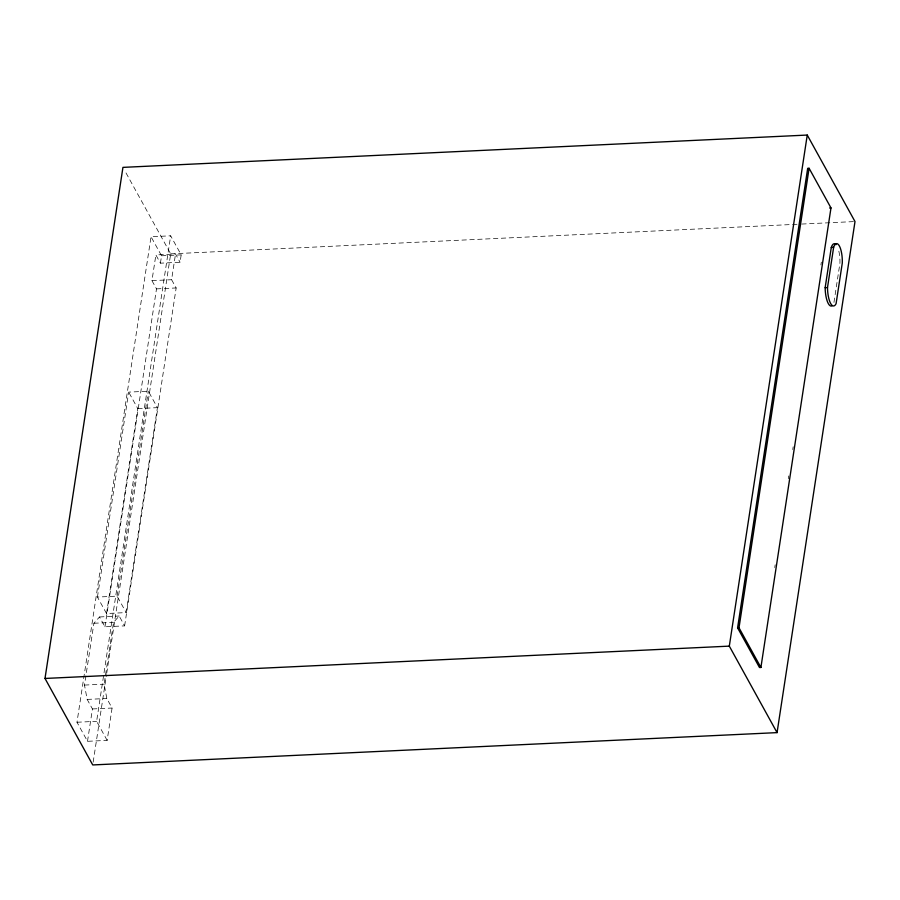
<?xml version="1.0" encoding="UTF-8"?>
<svg xmlns="http://www.w3.org/2000/svg" width="900" height="900" viewBox="0 0 900 900"><rect width="100%" height="100%" fill="white"/><g stroke="black" fill="none" stroke-linecap="round" stroke-linejoin="round"><path stroke-width="0.67" stroke-dasharray="4.5 3.38" d="M87.502 741.308L92.441 708.952L87.165 699.413L84.487 685.08L93.915 623.261L99.529 616.95L104.962 626.794L124.616 625.871L119.171 616.016L113.558 622.339L104.13 684.158L106.819 698.479L112.084 708.03L107.145 740.374L87.502 741.308L76.984 722.25L151.031 236.734L170.674 235.811L181.192 254.869L180.067 262.249L160.425 263.171L155.88 254.936L175.523 254.002L180.067 262.249M97.436 597.06L128.689 392.119L148.331 391.196L157.421 407.655L126.169 612.596L106.526 613.519L97.436 597.06L117.079 596.126L126.169 612.596M104.962 626.794L156.499 288.889L151.954 280.642L155.88 254.936M106.526 613.519L137.779 408.589L128.689 392.119M160.425 263.171L161.55 255.791L151.031 236.734M107.145 740.374L96.626 721.316L170.674 235.811M117.079 596.126L148.331 391.196M93.161 762.165L106.504 674.663M106.718 673.279L170.685 253.868L124.965 171.034M124.616 625.871L176.153 287.955L171.596 279.72L175.523 254.002M774.742 567.574L775.17 564.795M788.299 478.721L788.715 475.942M792.742 449.572L793.17 446.794M820.901 264.926L821.329 262.148M833.951 302.456L839.947 263.126A15.671 4.928 87.3 0 0 837.923 248.074M170.685 253.868L800.314 224.123M801.709 224.055L855 221.546M161.55 255.791L181.192 254.869M151.954 280.642L171.596 279.72M156.499 288.889L176.153 287.955M137.779 408.589L157.421 407.655M99.529 616.95L119.171 616.016M93.915 623.261L113.558 622.339M84.487 685.08L104.13 684.158M87.165 699.413L106.819 698.479M92.441 708.952L112.084 708.03M76.984 722.25L96.626 721.316"/><path stroke-width="1.35" d="M45 678.454L122.94 167.377L807.255 135.056L855 221.546L777.06 732.623L92.745 764.944L45 678.454L729.315 646.133L777.06 732.623M729.315 646.133L807.255 135.056M737.595 627.863L807.683 168.334L809.089 168.266L830.981 207.934L760.905 667.462L759.499 667.53L737.595 627.863L739.001 627.795L760.905 667.462M739.001 627.795L809.089 168.266M832.016 305.854A16.751 5.265 87.3 0 1 825.154 287.685L831.285 247.455A15.671 4.928 87.3 0 1 836.033 244.643M827.494 287.572L833.625 247.343A15.671 4.928 87.3 0 1 839.363 245.959A15.671 4.928 87.3 0 1 842.288 263.025L836.077 303.694A16.751 5.265 87.3 0 1 830.554 303.3A16.751 5.265 87.3 0 1 827.494 287.572L825.154 287.685M829.586 208.001L830.981 207.934M831.285 247.455L833.625 247.343"/></g></svg>
